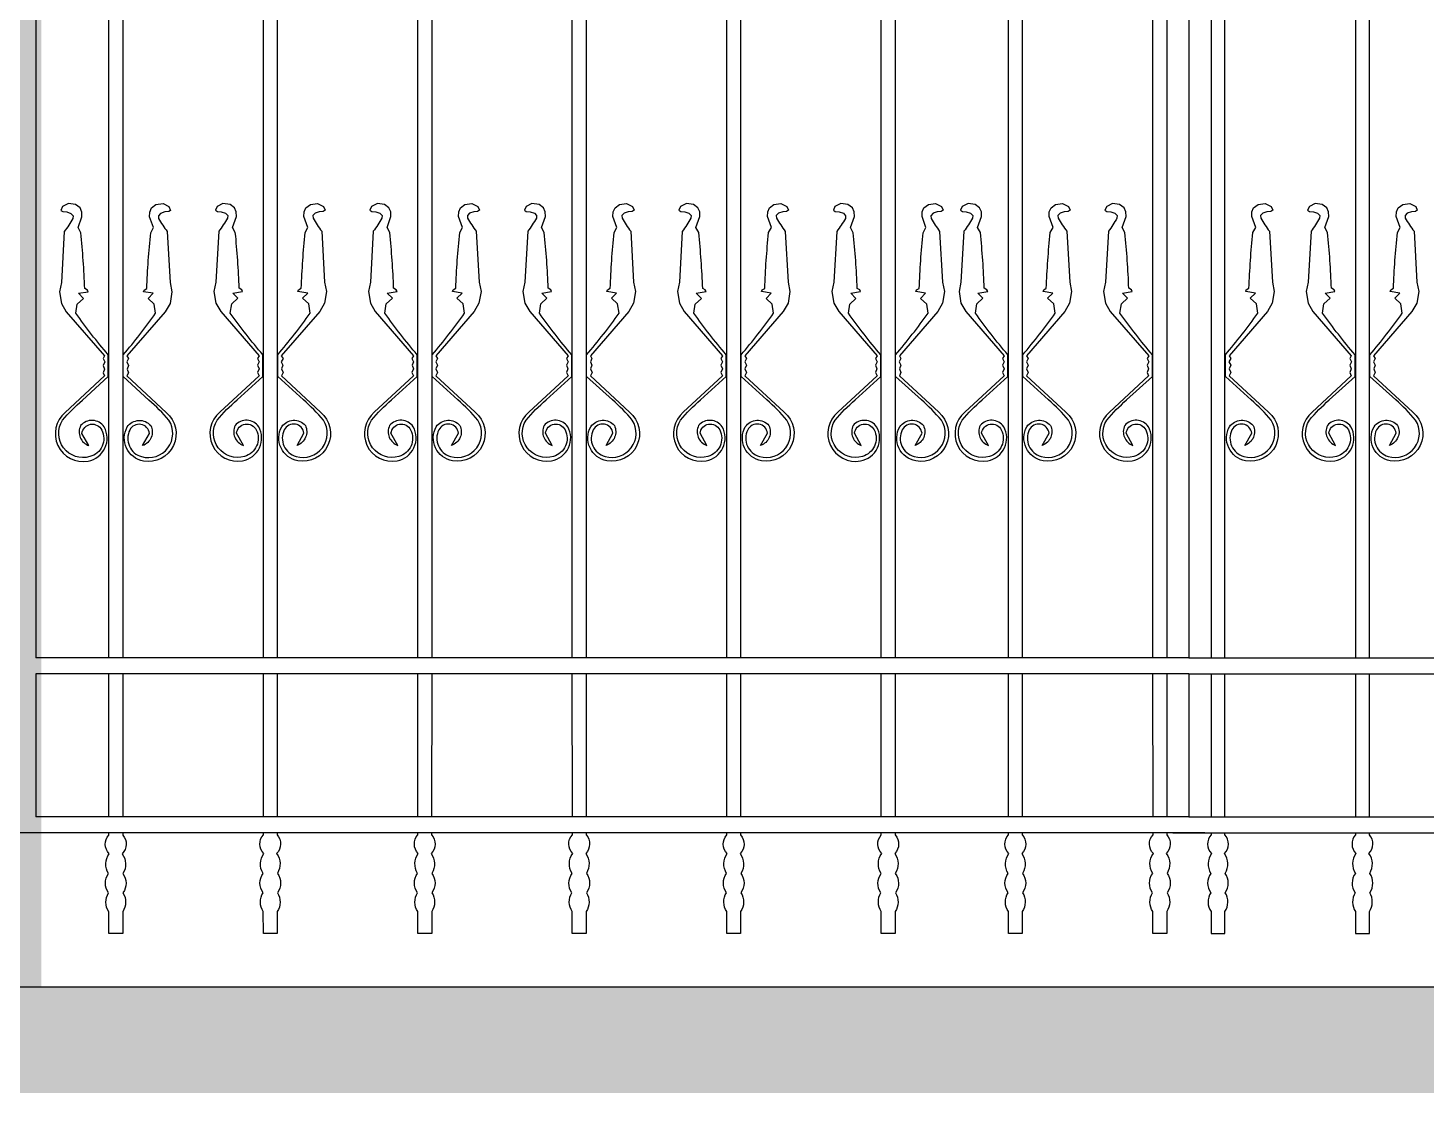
# Model space of a CAD drawing. Extents: x 5396719 to 5510122, y -514120 to -238224.
# Drawn here: x 5439578 to 5440894, y -479801 to -478798 of the extents above; entities that cross this region are included whole.
import ezdxf

# ---------------------------------------------------------------- set-up
doc = ezdxf.new("R2010")
doc.units = 0
doc.header["$LTSCALE"] = 1000
doc.header["$MEASUREMENT"] = 0
doc.layers.get('0').update_dxf_attribs({"linetype": 'CONTINUOUS'})
doc.layers.add('1000', color=7, linetype='CONTINUOUS')
doc.layers.add('LANGAN', color=2, linetype='CONTINUOUS')

msp = doc.modelspace()

# ---------------------------------------------------------------- linework, layer by layer
for p, q in [((5439585.9, -478151.3), (5439585.9, -479391.1)), ((5440670.9, -479391.1, 32.2), (5439585.9, -479391.1, 107)), ((5440670.9, -479391.1, 32.2), (5441755.9, -479391.1, 107)), ((5440670.9, -479406.2, 32.2), (5439585.9, -479406.2, 107)), ((5439585.9, -479406.2), (5439585.9, -479540.7)), ((5440670.9, -479406.2, 32.2), (5441755.9, -479406.2, 107)), ((5440670.9, -479540.7, 32.2), (5439585.9, -479540.7, 107)), ((5440670.9, -479540.7, 32.2), (5441755.9, -479540.7, 107)), ((5440685.9, -479555.9, 32.2), (5439570.9, -479555.9, 107)), ((5440655.9, -479555.9, 32.2), (5441770.9, -479555.9, 107)), ((5432597.9, -479700.6), (5460425.9, -479700.6))]:
    msp.add_line(p, q)
at = {"color": 0, "const_width": 40}
msp.add_lwpolyline([(5433370.9, -479700.6), (5433370.9, -475250.6), (5432770.9, -475250.6), (5432770.9, -475050.6), (5440170.9, -475050.6), (5440170.9, -475250.6), (5439570.9, -475250.6), (5439570.9, -479700.6)], dxfattribs=at)
at = {"color": 0}
msp.add_lwpolyline([(5428818, -479700.6), (5460425.9, -479700.6)], dxfattribs=at)
at = {"layer": '1000', "const_width": 100}
msp.add_lwpolyline([(5428815.9, -479750.6), (5460425.9, -479750.6)], dxfattribs=at)
at = {"layer": 'LANGAN'}
for p, q in [((5440670.9, -478151.3, -32.2), (5440670.9, -479391.1, -32.2)), ((5440670.9, -478151.3, -32.2), (5440670.9, -479391.1, -32.2)), ((5440670.9, -479406.2, -32.2), (5440670.9, -479540.7, -32.2)), ((5440670.9, -479406.2, -32.2), (5440670.9, -479540.7, -32.2))]:
    msp.add_line(p, q, dxfattribs=at)
for points in [[(5439654.5, -479391.1), (5439654.3, -478151.3)], [(5439667.7, -478151.3), (5439667.5, -479391.1)], [(5439799.9, -479391.1), (5439799.6, -478151.3)], [(5439813.1, -478151.3), (5439812.9, -479391.1)], [(5439945.3, -479391.1), (5439945, -478151.3)], [(5439958.5, -478151.3), (5439958.3, -479391.1)], [(5440090.6, -479391.1), (5440090.4, -478151.3)], [(5440103.8, -478151.3), (5440103.6, -479391.1)], [(5440236, -479391.1), (5440235.8, -478151.3)], [(5440249.2, -478151.3), (5440249, -479391.1)], [(5440381.4, -479391.1), (5440381.2, -478151.4)], [(5440394.6, -478151.4), (5440394.4, -479391.1)], [(5440501, -479391.1), (5440500.8, -478151.3)], [(5440514.2, -478151.3), (5440514, -479391.1)], [(5440637, -479391.1), (5440636.8, -478151.3)], [(5440650.2, -478151.3), (5440650, -479391.1)], [(5440691.5, -478151.3), (5440691.7, -479391.1)], [(5440704.7, -479391.1), (5440704.9, -478151.3)], [(5440827.5, -478151.3), (5440827.7, -479391.1)], [(5440840.7, -479391.1), (5440840.9, -478151.3)], [(5439654.5, -479540.7), (5439654.5, -479406.2)], [(5439667.5, -479406.2), (5439667.5, -479540.7)], [(5439799.9, -479540.7), (5439799.9, -479406.2)], [(5439812.9, -479406.2), (5439812.8, -479540.7)], [(5439945.3, -479540.7), (5439945.3, -479406.2)], [(5439958.3, -479406.2), (5439958.2, -479540.7)], [(5440090.7, -479540.7), (5440090.6, -479406.2)], [(5440103.6, -479406.2), (5440103.6, -479540.7)], [(5440236.1, -479540.7), (5440236, -479406.2)], [(5440249, -479406.2), (5440249, -479540.7)], [(5440381.4, -479540.8), (5440381.4, -479406.3)], [(5440394.4, -479406.3), (5440394.4, -479540.8)], [(5440501.1, -479540.7), (5440501, -479406.2)], [(5440514, -479406.2), (5440514, -479540.7)], [(5440637.1, -479540.7), (5440637, -479406.2)], [(5440650, -479406.2), (5440650, -479540.7)], [(5440691.7, -479406.2), (5440691.7, -479540.7)], [(5440704.7, -479540.7), (5440704.7, -479406.2)], [(5440827.7, -479406.2), (5440827.7, -479540.7)], [(5440840.7, -479540.7), (5440840.7, -479406.2)]]:
    msp.add_lwpolyline(points, dxfattribs=at)
at = {"layer": 'LANGAN', "elevation": -2.3}
for points in [[(5439654, -479106, -0.022937), (5439623.4, -479066.9), (5439624.8, -479058.3), (5439630.6, -479053), (5439625.8, -479048.1), (5439634.9, -479046.6), (5439634.3, -479045.1), (5439631.8, -479043.6, 0.017023), (5439628.1, -478991.2), (5439625.5, -478986.3), (5439629.2, -478976.1), (5439629, -478971.7), (5439627.4, -478967.8), (5439623.1, -478964.7), (5439616.5, -478963.7), (5439610.9, -478966.4), (5439609.4, -478970.1), (5439611.2, -478971.2), (5439614.9, -478971.5), (5439618.8, -478972.9), (5439620.9, -478975.2), (5439620.7, -478977.7, -0.02803), (5439612.5, -478990), (5439609.8, -479037.8), (5439608, -479046.6), (5439609.9, -479057.7), (5439614.4, -479065.4), (5439650.5, -479107.1), (5439649, -479109.6), (5439650.6, -479112.7), (5439649, -479115.9), (5439650.4, -479119.4), (5439649, -479122.8), (5439650.5, -479125.9), (5439613.5, -479160.2, 0.771473), (5439634.9, -479205.9, 0.517241), (5439650.1, -479173.8, 0.493125), (5439627.9, -479172.6, 0.447403), (5439635.7, -479191.4), (5439629.2, -479179.9, -0.749627), (5439647.8, -479176.8, -0.472742), (5439636.7, -479201.8, -0.69345), (5439611, -479167.5, -0.041527), (5439629.7, -479148.6), (5439654, -479126.5)], [(5439668, -479106, 0.022937), (5439698.5, -479066.9), (5439697.2, -479058.3), (5439691.4, -479053), (5439696.2, -479048.1), (5439687, -479046.6), (5439687.7, -479045.1), (5439690.2, -479043.6, -0.017023), (5439693.9, -478991.2), (5439696.5, -478986.3), (5439692.7, -478976.1), (5439692.9, -478971.7), (5439694.6, -478967.8), (5439698.8, -478964.7), (5439705.5, -478963.7), (5439711, -478966.4), (5439712.6, -478970.1), (5439710.8, -478971.2), (5439707.1, -478971.5), (5439703.2, -478972.9), (5439701.1, -478975.2), (5439701.3, -478977.7, 0.02803), (5439709.4, -478990), (5439712.1, -479037.8), (5439713.9, -479046.6), (5439712.1, -479057.7), (5439707.6, -479065.4), (5439671.4, -479107.1), (5439673, -479109.6), (5439671.4, -479112.7), (5439673, -479115.9), (5439671.6, -479119.4), (5439673, -479122.8), (5439671.5, -479125.9), (5439708.4, -479160.2, -0.771473), (5439687, -479205.9, -0.517241), (5439671.8, -479173.8, -0.493125), (5439694, -479172.6, -0.447403), (5439686.3, -479191.4), (5439692.7, -479179.9, 0.749627), (5439674.2, -479176.8, 0.472742), (5439685.3, -479201.8, 0.69345), (5439711, -479167.5, 0.041527), (5439692.2, -479148.6), (5439668, -479126.5)], [(5439799.4, -479105.9, -0.022937), (5439768.8, -479066.8), (5439770.2, -479058.1), (5439776, -479052.8), (5439771.2, -479048), (5439780.3, -479046.4), (5439779.7, -479045), (5439777.1, -479043.4, 0.017023), (5439773.5, -478991), (5439770.9, -478986.1), (5439774.6, -478975.9), (5439774.4, -478971.5), (5439772.7, -478967.6), (5439768.5, -478964.6), (5439761.9, -478963.6), (5439756.3, -478966.3), (5439754.8, -478969.9), (5439756.6, -478971.1), (5439760.3, -478971.4), (5439764.2, -478972.7), (5439766.3, -478975), (5439766.1, -478977.5, -0.02803), (5439757.9, -478989.8), (5439755.2, -479037.7), (5439753.4, -479046.4), (5439755.3, -479057.5), (5439759.8, -479065.3), (5439795.9, -479107), (5439794.3, -479109.5), (5439795.9, -479112.5), (5439794.4, -479115.8), (5439795.8, -479119.2), (5439794.3, -479122.7), (5439795.9, -479125.7), (5439758.9, -479160.1, 0.771473), (5439780.3, -479205.7, 0.517241), (5439795.5, -479173.6, 0.493125), (5439773.3, -479172.5, 0.447403), (5439781.1, -479191.2), (5439774.6, -479179.8, -0.749627), (5439793.2, -479176.7, -0.472742), (5439782.1, -479201.6, -0.69345), (5439756.4, -479167.4, -0.041527), (5439775.1, -479148.5), (5439799.4, -479126.4)], [(5439813.4, -479105.9, 0.022937), (5439843.9, -479066.8), (5439842.6, -479058.1), (5439836.8, -479052.8), (5439841.6, -479048), (5439832.4, -479046.4), (5439833.1, -479045), (5439835.6, -479043.4, -0.017023), (5439839.3, -478991), (5439841.8, -478986.1), (5439838.1, -478975.9), (5439838.3, -478971.5), (5439840, -478967.6), (5439844.2, -478964.6), (5439850.9, -478963.6), (5439856.4, -478966.3), (5439858, -478969.9), (5439856.2, -478971.1), (5439852.5, -478971.4), (5439848.6, -478972.7), (5439846.5, -478975), (5439846.7, -478977.5, 0.02803), (5439854.8, -478989.8), (5439857.5, -479037.7), (5439859.3, -479046.4), (5439857.5, -479057.5), (5439853, -479065.3), (5439816.8, -479107), (5439818.4, -479109.5), (5439816.8, -479112.5), (5439818.3, -479115.8), (5439817, -479119.2), (5439818.4, -479122.7), (5439816.9, -479125.7), (5439853.8, -479160.1, -0.771473), (5439832.4, -479205.7, -0.517241), (5439817.2, -479173.6, -0.493125), (5439839.4, -479172.5, -0.447403), (5439831.6, -479191.2), (5439838.1, -479179.8, 0.749627), (5439819.6, -479176.7, 0.472742), (5439830.7, -479201.6, 0.69345), (5439856.4, -479167.4, 0.041527), (5439837.6, -479148.5), (5439813.4, -479126.4)], [(5439944.7, -479105.9, -0.022937), (5439914.2, -479066.8), (5439915.6, -479058.1), (5439921.4, -479052.8), (5439916.5, -479048), (5439925.7, -479046.4), (5439925, -479045), (5439922.5, -479043.4, 0.017023), (5439918.8, -478991), (5439916.3, -478986.1), (5439920, -478975.9), (5439919.8, -478971.5), (5439918.1, -478967.6), (5439913.9, -478964.6), (5439907.3, -478963.6), (5439901.7, -478966.3), (5439900.1, -478969.9), (5439901.9, -478971.1), (5439905.6, -478971.4), (5439909.6, -478972.7), (5439911.6, -478975), (5439911.5, -478977.5, -0.02803), (5439903.3, -478989.8), (5439900.6, -479037.7), (5439898.8, -479046.4), (5439900.7, -479057.5), (5439905.2, -479065.3), (5439941.3, -479107), (5439939.7, -479109.5), (5439941.3, -479112.5), (5439939.8, -479115.8), (5439941.2, -479119.2), (5439939.7, -479122.7), (5439941.2, -479125.7), (5439904.3, -479160.1, 0.771473), (5439925.7, -479205.7, 0.517241), (5439940.9, -479173.6, 0.493125), (5439918.7, -479172.5, 0.447403), (5439926.5, -479191.2), (5439920, -479179.8, -0.749627), (5439938.5, -479176.7, -0.472742), (5439927.5, -479201.6, -0.69345), (5439901.7, -479167.4, -0.041527), (5439920.5, -479148.5), (5439944.7, -479126.4)], [(5439958.8, -479105.9, 0.022937), (5439989.3, -479066.8), (5439987.9, -479058.1), (5439982.1, -479052.8), (5439987, -479048), (5439977.8, -479046.4), (5439978.4, -479045), (5439981, -479043.4, -0.017023), (5439984.7, -478991), (5439987.2, -478986.1), (5439983.5, -478975.9), (5439983.7, -478971.5), (5439985.4, -478967.6), (5439989.6, -478964.6), (5439996.2, -478963.6), (5440001.8, -478966.3), (5440003.3, -478969.9), (5440001.5, -478971.1), (5439997.8, -478971.4), (5439993.9, -478972.7), (5439991.9, -478975), (5439992, -478977.5, 0.02803), (5440000.2, -478989.8), (5440002.9, -479037.7), (5440004.7, -479046.4), (5440002.8, -479057.5), (5439998.3, -479065.3), (5439962.2, -479107), (5439963.8, -479109.5), (5439962.2, -479112.5), (5439963.7, -479115.8), (5439962.3, -479119.2), (5439963.8, -479122.7), (5439962.3, -479125.7), (5439999.2, -479160.1, -0.771473), (5439977.8, -479205.7, -0.517241), (5439962.6, -479173.6, -0.493125), (5439984.8, -479172.5, -0.447403), (5439977, -479191.2), (5439983.5, -479179.8, 0.749627), (5439965, -479176.7, 0.472742), (5439976, -479201.6, 0.69345), (5440001.7, -479167.4, 0.041527), (5439983, -479148.5), (5439958.8, -479126.4)], [(5440090.1, -479105.9, -0.022937), (5440059.6, -479066.8), (5440060.9, -479058.1), (5440066.7, -479052.8), (5440061.9, -479048), (5440071.1, -479046.4), (5440070.4, -479045), (5440067.9, -479043.4, 0.017023), (5440064.2, -478991), (5440061.7, -478986.1), (5440065.4, -478975.9), (5440065.2, -478971.5), (5440063.5, -478967.6), (5440059.3, -478964.6), (5440052.6, -478963.6), (5440047.1, -478966.3), (5440045.5, -478969.9), (5440047.3, -478971.1), (5440051, -478971.4), (5440054.9, -478972.7), (5440057, -478975), (5440056.8, -478977.5, -0.02803), (5440048.7, -478989.8), (5440046, -479037.7), (5440044.2, -479046.4), (5440046, -479057.5), (5440050.5, -479065.3), (5440086.7, -479107), (5440085.1, -479109.5), (5440086.7, -479112.5), (5440085.2, -479115.8), (5440086.5, -479119.2), (5440085.1, -479122.7), (5440086.6, -479125.7), (5440049.7, -479160.1, 0.771473), (5440071.1, -479205.7, 0.517241), (5440086.3, -479173.6, 0.493125), (5440064.1, -479172.5, 0.447403), (5440071.8, -479191.2), (5440065.4, -479179.8, -0.749627), (5440083.9, -479176.7, -0.472742), (5440072.8, -479201.6, -0.69345), (5440047.1, -479167.4, -0.041527), (5440065.9, -479148.5), (5440090.1, -479126.4)], [(5440104.1, -479105.9, 0.022937), (5440134.7, -479066.8), (5440133.3, -479058.1), (5440127.5, -479052.8), (5440132.3, -479048), (5440123.2, -479046.4), (5440123.8, -479045), (5440126.3, -479043.4, -0.017023), (5440130, -478991), (5440132.6, -478986.1), (5440128.9, -478975.9), (5440129.1, -478971.5), (5440130.8, -478967.6), (5440135, -478964.6), (5440141.6, -478963.6), (5440147.2, -478966.3), (5440148.7, -478969.9), (5440146.9, -478971.1), (5440143.2, -478971.4), (5440139.3, -478972.7), (5440137.2, -478975), (5440137.4, -478977.5, 0.02803), (5440145.6, -478989.8), (5440148.3, -479037.7), (5440150.1, -479046.4), (5440148.2, -479057.5), (5440143.7, -479065.3), (5440107.6, -479107), (5440109.1, -479109.5), (5440107.6, -479112.5), (5440109.1, -479115.8), (5440107.7, -479119.2), (5440109.2, -479122.7), (5440107.6, -479125.7), (5440144.6, -479160.1, -0.771473), (5440123.2, -479205.7, -0.517241), (5440108, -479173.6, -0.493125), (5440130.2, -479172.5, -0.447403), (5440122.4, -479191.2), (5440128.9, -479179.8, 0.749627), (5440110.3, -479176.7, 0.472742), (5440121.4, -479201.6, 0.69345), (5440147.1, -479167.4, 0.041527), (5440128.4, -479148.5), (5440104.1, -479126.4)], [(5440235.5, -479105.9, -0.022937), (5440205, -479066.8), (5440206.3, -479058.2), (5440212.1, -479052.9), (5440207.3, -479048), (5440216.5, -479046.5), (5440215.8, -479045), (5440213.3, -479043.5, 0.017023), (5440209.6, -478991), (5440207, -478986.2), (5440210.7, -478976), (5440210.6, -478971.6), (5440208.9, -478967.6), (5440204.6, -478964.6), (5440198, -478963.6), (5440192.5, -478966.3), (5440190.9, -478969.9), (5440192.7, -478971.1), (5440196.4, -478971.4), (5440200.3, -478972.7), (5440202.4, -478975), (5440202.2, -478977.5, -0.02803), (5440194.1, -478989.9), (5440191.4, -479037.7), (5440189.6, -479046.5), (5440191.4, -479057.5), (5440195.9, -479065.3), (5440232.1, -479107), (5440230.5, -479109.5), (5440232.1, -479112.5), (5440230.5, -479115.8), (5440231.9, -479119.2), (5440230.5, -479122.7), (5440232, -479125.8), (5440195.1, -479160.1, 0.771473), (5440216.5, -479205.7, 0.517241), (5440231.6, -479173.7, 0.493125), (5440209.5, -479172.5, 0.447403), (5440217.2, -479191.3), (5440210.8, -479179.8, -0.749627), (5440229.3, -479176.7, -0.472742), (5440218.2, -479201.7, -0.69345), (5440192.5, -479167.4, -0.041527), (5440211.3, -479148.5), (5440235.5, -479126.4)], [(5440249.5, -479105.9, 0.022937), (5440280.1, -479066.8), (5440278.7, -479058.2), (5440272.9, -479052.9), (5440277.7, -479048), (5440268.6, -479046.5), (5440269.2, -479045), (5440271.7, -479043.5, -0.017023), (5440275.4, -478991), (5440278, -478986.2), (5440274.3, -478976), (5440274.5, -478971.6), (5440276.1, -478967.6), (5440280.4, -478964.6), (5440287, -478963.6), (5440292.6, -478966.3), (5440294.1, -478969.9), (5440292.3, -478971.1), (5440288.6, -478971.4), (5440284.7, -478972.7), (5440282.6, -478975), (5440282.8, -478977.5, 0.02803), (5440291, -478989.9), (5440293.7, -479037.7), (5440295.4, -479046.5), (5440293.6, -479057.5), (5440289.1, -479065.3), (5440253, -479107), (5440254.5, -479109.5), (5440252.9, -479112.5), (5440254.5, -479115.8), (5440253.1, -479119.2), (5440254.5, -479122.7), (5440253, -479125.8), (5440290, -479160.1, -0.771473), (5440268.6, -479205.7, -0.517241), (5440253.4, -479173.7, -0.493125), (5440275.6, -479172.5, -0.447403), (5440267.8, -479191.3), (5440274.3, -479179.8, 0.749627), (5440255.7, -479176.7, 0.472742), (5440266.8, -479201.7, 0.69345), (5440292.5, -479167.4, 0.041527), (5440273.8, -479148.5), (5440249.5, -479126.4)], [(5440380.9, -479105.9, -0.022937), (5440350.4, -479066.8), (5440351.7, -479058.2), (5440357.5, -479052.9), (5440352.7, -479048), (5440361.8, -479046.5), (5440361.2, -479045), (5440358.7, -479043.5, 0.017023), (5440355, -478991.1), (5440352.4, -478986.2), (5440356.1, -478976), (5440356, -478971.6), (5440354.3, -478967.7), (5440350, -478964.6), (5440343.4, -478963.6), (5440337.8, -478966.3), (5440336.3, -478970), (5440338.1, -478971.1), (5440341.8, -478971.4), (5440345.7, -478972.8), (5440347.8, -478975.1), (5440347.6, -478977.6, -0.02803), (5440339.5, -478989.9), (5440336.8, -479037.7), (5440335, -479046.5), (5440336.8, -479057.5), (5440341.3, -479065.3), (5440377.4, -479107), (5440375.9, -479109.5), (5440377.5, -479112.5), (5440375.9, -479115.8), (5440377.3, -479119.3), (5440375.9, -479122.7), (5440377.4, -479125.8), (5440340.4, -479160.1, 0.771473), (5440361.9, -479205.8, 0.517241), (5440377, -479173.7, 0.493125), (5440354.9, -479172.5, 0.447403), (5440362.6, -479191.3), (5440356.1, -479179.8, -0.749627), (5440374.7, -479176.7, -0.472742), (5440363.6, -479201.7, -0.69345), (5440337.9, -479167.4, -0.041527), (5440356.7, -479148.5), (5440380.9, -479126.4)], [(5440394.9, -479105.9, 0.022937), (5440425.4, -479066.8), (5440424.1, -479058.2), (5440418.3, -479052.9), (5440423.1, -479048), (5440414, -479046.5), (5440414.6, -479045), (5440417.1, -479043.5, -0.017023), (5440420.8, -478991.1), (5440423.4, -478986.2), (5440419.7, -478976), (5440419.8, -478971.6), (5440421.5, -478967.7), (5440425.8, -478964.6), (5440432.4, -478963.6), (5440438, -478966.3), (5440439.5, -478970), (5440437.7, -478971.1), (5440434, -478971.4), (5440430.1, -478972.8), (5440428, -478975.1), (5440428.2, -478977.6, 0.02803), (5440436.3, -478989.9), (5440439, -479037.7), (5440440.8, -479046.5), (5440439, -479057.5), (5440434.5, -479065.3), (5440398.4, -479107), (5440399.9, -479109.5), (5440398.3, -479112.5), (5440399.9, -479115.8), (5440398.5, -479119.3), (5440399.9, -479122.7), (5440398.4, -479125.8), (5440435.4, -479160.1, -0.771473), (5440413.9, -479205.8, -0.517241), (5440398.8, -479173.7, -0.493125), (5440421, -479172.5, -0.447403), (5440413.2, -479191.3), (5440419.7, -479179.8, 0.749627), (5440401.1, -479176.7, 0.472742), (5440412.2, -479201.7, 0.69345), (5440437.9, -479167.4, 0.041527), (5440419.1, -479148.5), (5440394.9, -479126.4)], [(5440500.5, -479105.9, -0.022937), (5440470, -479066.8), (5440471.3, -479058.1), (5440477.1, -479052.8), (5440472.3, -479048), (5440481.5, -479046.4), (5440480.8, -479045), (5440478.3, -479043.4, 0.017023), (5440474.6, -478991), (5440472, -478986.1), (5440475.7, -478975.9), (5440475.6, -478971.5), (5440473.9, -478967.6), (5440469.6, -478964.6), (5440463, -478963.6), (5440457.5, -478966.3), (5440455.9, -478969.9), (5440457.7, -478971.1), (5440461.4, -478971.4), (5440465.3, -478972.7), (5440467.4, -478975), (5440467.2, -478977.5, -0.02803), (5440459.1, -478989.8), (5440456.4, -479037.7), (5440454.6, -479046.4), (5440456.4, -479057.5), (5440460.9, -479065.3), (5440497.1, -479107), (5440495.5, -479109.5), (5440497.1, -479112.5), (5440495.5, -479115.8), (5440496.9, -479119.2), (5440495.5, -479122.7), (5440497, -479125.7), (5440460.1, -479160.1, 0.771473), (5440481.5, -479205.7, 0.517241), (5440496.6, -479173.6, 0.493125), (5440474.5, -479172.5, 0.447403), (5440482.2, -479191.2), (5440475.8, -479179.8, -0.749627), (5440494.3, -479176.7, -0.472742), (5440483.2, -479201.6, -0.69345), (5440457.5, -479167.4, -0.041527), (5440476.3, -479148.5), (5440500.5, -479126.4)], [(5440514.5, -479105.9, 0.022937), (5440545.1, -479066.8), (5440543.7, -479058.1), (5440537.9, -479052.8), (5440542.7, -479048), (5440533.6, -479046.4), (5440534.2, -479045), (5440536.7, -479043.4, -0.017023), (5440540.4, -478991), (5440543, -478986.1), (5440539.3, -478975.9), (5440539.5, -478971.5), (5440541.1, -478967.6), (5440545.4, -478964.6), (5440552, -478963.6), (5440557.6, -478966.3), (5440559.1, -478969.9), (5440557.3, -478971.1), (5440553.6, -478971.4), (5440549.7, -478972.7), (5440547.6, -478975), (5440547.8, -478977.5, 0.02803), (5440556, -478989.8), (5440558.7, -479037.7), (5440560.4, -479046.4), (5440558.6, -479057.5), (5440554.1, -479065.3), (5440518, -479107), (5440519.5, -479109.5), (5440517.9, -479112.5), (5440519.5, -479115.8), (5440518.1, -479119.2), (5440519.5, -479122.7), (5440518, -479125.7), (5440555, -479160.1, -0.771473), (5440533.6, -479205.7, -0.517241), (5440518.4, -479173.6, -0.493125), (5440540.6, -479172.5, -0.447403), (5440532.8, -479191.2), (5440539.3, -479179.8, 0.749627), (5440520.7, -479176.7, 0.472742), (5440531.8, -479201.6, 0.69345), (5440557.5, -479167.4, 0.041527), (5440538.8, -479148.5), (5440514.5, -479126.4)], [(5440636.5, -479105.9, -0.022937), (5440606, -479066.8), (5440607.3, -479058.1), (5440613.1, -479052.8), (5440608.3, -479048), (5440617.5, -479046.4), (5440616.8, -479045), (5440614.3, -479043.4, 0.017023), (5440610.6, -478991), (5440608, -478986.1), (5440611.8, -478975.9), (5440611.6, -478971.5), (5440609.9, -478967.6), (5440605.7, -478964.6), (5440599, -478963.6), (5440593.5, -478966.3), (5440591.9, -478969.9), (5440593.7, -478971.1), (5440597.4, -478971.4), (5440601.3, -478972.7), (5440603.4, -478975), (5440603.2, -478977.5, -0.02803), (5440595.1, -478989.8), (5440592.4, -479037.7), (5440590.6, -479046.4), (5440592.4, -479057.5), (5440596.9, -479065.3), (5440633.1, -479107), (5440631.5, -479109.5), (5440633.1, -479112.5), (5440631.5, -479115.8), (5440632.9, -479119.2), (5440631.5, -479122.7), (5440633, -479125.7), (5440596.1, -479160.1, 0.771473), (5440617.5, -479205.7, 0.517241), (5440632.7, -479173.6, 0.493125), (5440610.5, -479172.5, 0.447403), (5440618.2, -479191.2), (5440611.8, -479179.8, -0.749627), (5440630.3, -479176.7, -0.472742), (5440619.2, -479201.6, -0.69345), (5440593.5, -479167.4, -0.041527), (5440612.3, -479148.5), (5440636.5, -479126.4)], [(5440705.2, -479105.9, 0.022937), (5440735.7, -479066.8), (5440734.4, -479058.1), (5440728.6, -479052.8), (5440733.4, -479048), (5440724.3, -479046.4), (5440724.9, -479045), (5440727.4, -479043.4, -0.017023), (5440731.1, -478991), (5440733.7, -478986.1), (5440730, -478975.9), (5440730.1, -478971.5), (5440731.8, -478967.6), (5440736.1, -478964.6), (5440742.7, -478963.6), (5440748.3, -478966.3), (5440749.8, -478969.9), (5440748, -478971.1), (5440744.3, -478971.4), (5440740.4, -478972.7), (5440738.3, -478975), (5440738.5, -478977.5, 0.02803), (5440746.7, -478989.8), (5440749.4, -479037.7), (5440751.1, -479046.4), (5440749.3, -479057.5), (5440744.8, -479065.3), (5440708.7, -479107), (5440710.2, -479109.5), (5440708.6, -479112.5), (5440710.2, -479115.8), (5440708.8, -479119.2), (5440710.2, -479122.7), (5440708.7, -479125.7), (5440745.7, -479160.1, -0.771473), (5440724.2, -479205.7, -0.517241), (5440709.1, -479173.6, -0.493125), (5440731.3, -479172.5, -0.447403), (5440723.5, -479191.2), (5440730, -479179.8, 0.749627), (5440711.4, -479176.7, 0.472742), (5440722.5, -479201.6, 0.69345), (5440748.2, -479167.4, 0.041527), (5440729.5, -479148.5), (5440705.2, -479126.4)], [(5440827.2, -479105.9, -0.022937), (5440796.7, -479066.8), (5440798, -479058.1), (5440803.8, -479052.8), (5440799, -479048), (5440808.2, -479046.4), (5440807.5, -479045), (5440805, -479043.4, 0.017023), (5440801.3, -478991), (5440798.7, -478986.1), (5440802.4, -478975.9), (5440802.3, -478971.5), (5440800.6, -478967.6), (5440796.3, -478964.6), (5440789.7, -478963.6), (5440784.2, -478966.3), (5440782.6, -478969.9), (5440784.4, -478971.1), (5440788.1, -478971.4), (5440792, -478972.7), (5440794.1, -478975), (5440793.9, -478977.5, -0.02803), (5440785.8, -478989.8), (5440783.1, -479037.7), (5440781.3, -479046.4), (5440783.1, -479057.5), (5440787.6, -479065.3), (5440823.7, -479107), (5440822.2, -479109.5), (5440823.8, -479112.5), (5440822.2, -479115.8), (5440823.6, -479119.2), (5440822.2, -479122.7), (5440823.7, -479125.7), (5440786.8, -479160.1, 0.771473), (5440808.2, -479205.7, 0.517241), (5440823.3, -479173.6, 0.493125), (5440801.2, -479172.5, 0.447403), (5440808.9, -479191.2), (5440802.5, -479179.8, -0.749627), (5440821, -479176.7, -0.472742), (5440809.9, -479201.6, -0.69345), (5440784.2, -479167.4, -0.041527), (5440803, -479148.5), (5440827.2, -479126.4)], [(5440841.2, -479105.9, 0.022937), (5440871.7, -479066.8), (5440870.4, -479058.1), (5440864.6, -479052.8), (5440869.4, -479048), (5440860.3, -479046.4), (5440860.9, -479045), (5440863.4, -479043.4, -0.017023), (5440867.1, -478991), (5440869.7, -478986.1), (5440866, -478975.9), (5440866.2, -478971.5), (5440867.8, -478967.6), (5440872.1, -478964.6), (5440878.7, -478963.6), (5440884.3, -478966.3), (5440885.8, -478969.9), (5440884, -478971.1), (5440880.3, -478971.4), (5440876.4, -478972.7), (5440874.3, -478975), (5440874.5, -478977.5, 0.02803), (5440882.7, -478989.8), (5440885.4, -479037.7), (5440887.1, -479046.4), (5440885.3, -479057.5), (5440880.8, -479065.3), (5440844.7, -479107), (5440846.2, -479109.5), (5440844.6, -479112.5), (5440846.2, -479115.8), (5440844.8, -479119.2), (5440846.2, -479122.7), (5440844.7, -479125.7), (5440881.7, -479160.1, -0.771473), (5440860.2, -479205.7, -0.517241), (5440845.1, -479173.6, -0.493125), (5440867.3, -479172.5, -0.447403), (5440859.5, -479191.2), (5440866, -479179.8, 0.749627), (5440847.4, -479176.7, 0.472742), (5440858.5, -479201.6, 0.69345), (5440884.2, -479167.4, 0.041527), (5440865.5, -479148.5), (5440841.2, -479126.4)]]:
    msp.add_lwpolyline(points, format="xyb", close=True, dxfattribs=at)
at = {"layer": 'LANGAN'}
for points in [[(5439667.5, -479555.9), (5439667.5, -479557.8, -0.399257), (5439667.1, -479575.4, -0.304116), (5439667.7, -479594.1, -0.326149), (5439667.8, -479612.2, -0.296105), (5439667.5, -479630), (5439667.5, -479650.6), (5439654.5, -479650.6), (5439654.4, -479630, -0.295468), (5439654.2, -479612.2, -0.326149), (5439654.2, -479594.1, -0.304116), (5439654.9, -479575.4, -0.401428), (5439654.5, -479557.8), (5439654.5, -479555.9)], [(5439812.8, -479555.9), (5439812.8, -479557.6, -0.399257), (5439812.4, -479575.2, -0.304116), (5439813.1, -479593.9, -0.326149), (5439813.1, -479612.1, -0.296105), (5439812.9, -479629.9), (5439812.9, -479650.4), (5439799.9, -479650.4), (5439799.8, -479629.9, -0.295468), (5439799.6, -479612.1, -0.326149), (5439799.6, -479593.9, -0.304116), (5439800.3, -479575.2, -0.401428), (5439799.9, -479557.6), (5439799.9, -479555.9)], [(5439958.2, -479555.9), (5439958.2, -479557.6, -0.399257), (5439957.8, -479575.2, -0.304116), (5439958.5, -479593.9, -0.326149), (5439958.5, -479612.1, -0.296105), (5439958.3, -479629.9), (5439958.3, -479650.4), (5439945.2, -479650.4), (5439945.2, -479629.9, -0.295468), (5439945, -479612.1, -0.326149), (5439945, -479593.9, -0.304116), (5439945.7, -479575.2, -0.401428), (5439945.3, -479557.6), (5439945.3, -479555.9)], [(5440103.6, -479555.9), (5440103.6, -479557.6, -0.399257), (5440103.2, -479575.2, -0.304116), (5440103.9, -479593.9, -0.326149), (5440103.9, -479612.1, -0.296105), (5440103.6, -479629.9), (5440103.6, -479650.4), (5440090.6, -479650.4), (5440090.6, -479629.9, -0.295468), (5440090.3, -479612.1, -0.326149), (5440090.4, -479593.9, -0.304116), (5440091, -479575.2, -0.401428), (5440090.7, -479557.6), (5440090.7, -479555.9)], [(5440249, -479555.9), (5440249, -479557.7, -0.399257), (5440248.6, -479575.3, -0.304116), (5440249.3, -479593.9, -0.326149), (5440249.3, -479612.1, -0.296105), (5440249, -479629.9), (5440249, -479650.4), (5440236, -479650.5), (5440236, -479629.9, -0.295468), (5440235.7, -479612.1, -0.326149), (5440235.8, -479593.9, -0.304116), (5440236.4, -479575.3, -0.401428), (5440236.1, -479557.7), (5440236.1, -479555.9)], [(5440394.4, -479555.9), (5440394.4, -479557.7, -0.399257), (5440394, -479575.3, -0.304116), (5440394.6, -479594, -0.326149), (5440394.7, -479612.1, -0.296105), (5440394.4, -479629.9), (5440394.4, -479650.5), (5440381.4, -479650.5), (5440381.4, -479629.9, -0.295468), (5440381.1, -479612.1, -0.326149), (5440381.2, -479594, -0.304116), (5440381.8, -479575.3, -0.401428), (5440381.4, -479557.7), (5440381.4, -479555.9)], [(5440514, -479555.9), (5440514, -479557.6, -0.399257), (5440513.6, -479575.2, -0.304116), (5440514.3, -479593.9, -0.326149), (5440514.3, -479612.1, -0.296105), (5440514, -479629.9), (5440514, -479650.4), (5440501, -479650.4), (5440501, -479629.9, -0.295468), (5440500.7, -479612.1, -0.326149), (5440500.8, -479593.9, -0.304116), (5440501.4, -479575.2, -0.401428), (5440501.1, -479557.6), (5440501.1, -479555.9)], [(5440650, -479555.9), (5440650, -479557.6, -0.399257), (5440649.6, -479575.2, -0.304116), (5440650.3, -479593.9, -0.326149), (5440650.3, -479612.1, -0.296105), (5440650, -479629.9), (5440650, -479650.4), (5440637, -479650.4), (5440637, -479629.9, -0.295468), (5440636.7, -479612.1, -0.326149), (5440636.8, -479593.9, -0.304116), (5440637.4, -479575.2, -0.401428), (5440637.1, -479557.6), (5440637.1, -479555.9)], [(5440691.7, -479555.9), (5440691.7, -479557.6, 0.399257), (5440692.1, -479575.2, 0.304116), (5440691.5, -479593.9, 0.326149), (5440691.4, -479612.1, 0.296105), (5440691.7, -479629.9), (5440691.7, -479650.4), (5440704.7, -479650.4), (5440704.7, -479629.9, 0.295468), (5440705, -479612.1, 0.326149), (5440705, -479593.9, 0.304116), (5440704.3, -479575.2, 0.401428), (5440704.7, -479557.6), (5440704.7, -479555.9)], [(5440827.7, -479555.9), (5440827.7, -479557.6, 0.399257), (5440828.1, -479575.2, 0.304116), (5440827.5, -479593.9, 0.326149), (5440827.4, -479612.1, 0.296105), (5440827.7, -479629.9), (5440827.7, -479650.4), (5440840.7, -479650.4), (5440840.7, -479629.9, 0.295468), (5440841, -479612.1, 0.326149), (5440841, -479593.9, 0.304116), (5440840.3, -479575.2, 0.401428), (5440840.7, -479557.6), (5440840.7, -479555.9)]]:
    msp.add_lwpolyline(points, format="xyb", dxfattribs=at)

doc.saveas('drawing.dxf')
